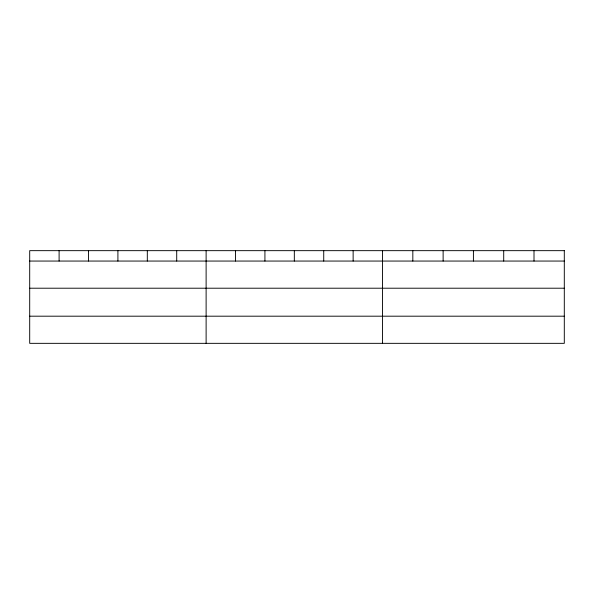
<?xml version="1.0" encoding="UTF-8"?>
<svg xmlns="http://www.w3.org/2000/svg" width="594" height="594" viewBox="0 0 594 594"><rect width="100%" height="100%" fill="white"/><g stroke="black" fill="none" stroke-linecap="round" stroke-linejoin="round"><path stroke-width="0.89" d="M29.7 261.056L564.3 261.056M29.7 288.209L564.3 288.209M29.7 316.186L564.3 316.186M534.006 250.661L534.006 261.056M503.712 250.661L503.712 261.056M473.418 250.661L473.418 261.056M443.124 250.661L443.124 261.056M412.83 250.661L412.83 261.056M382.536 250.661L382.536 343.339M353.133 250.661L353.133 261.056M323.73 250.661L323.73 261.056M294.327 250.661L294.327 261.056M264.924 250.661L264.924 261.056M235.521 250.661L235.521 261.056M206.118 250.661L206.118 343.339M176.715 250.661L176.715 261.056M147.312 250.661L147.312 261.056M117.909 250.661L117.909 261.056M88.506 250.661L88.506 261.056M59.103 250.661L59.103 261.056M564.3 250.661L29.7 250.661L29.7 343.339L564.3 343.339L564.3 250.661"/></g></svg>
